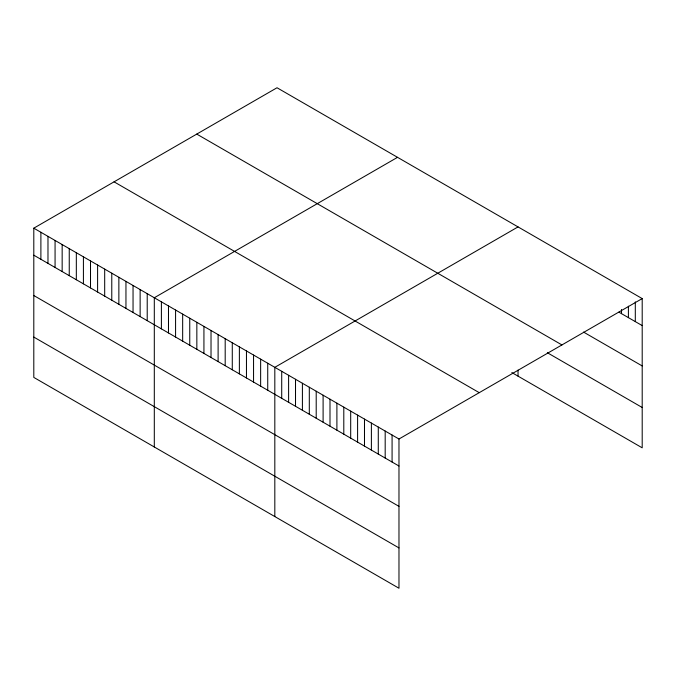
<?xml version="1.0" encoding="UTF-8"?>
<svg xmlns="http://www.w3.org/2000/svg" width="676" height="676" viewBox="0 0 676 676"><rect width="100%" height="100%" fill="white"/><g stroke="black" fill="none" stroke-linecap="round" stroke-linejoin="round"><path stroke-width="1.01" d="M33.8 228.175L398.975 439.011L398.975 588.247L33.8 377.411L33.8 228.175L277.025 87.753L642.2 298.589L642.2 447.825L511.833 372.56M397.53 157.331L154.305 297.753L154.305 446.988M518.036 226.908L274.819 367.33L274.819 516.565M398.975 439.011L642.2 298.589M618.92 312.16L642.2 325.595M583.565 332.085L642.2 365.936M196.758 134.093L561.933 344.929M547.357 352.728L642.2 407.493M114.067 181.836L479.242 392.671M33.8 255.19L398.975 466.017M33.8 295.522L398.975 506.358M33.8 337.079L398.975 547.915M635.305 301.876L635.305 321.615M628.401 306.203L628.401 317.635M621.506 309.498L621.506 313.647M518.036 370.093L518.036 376.143M392.08 435.031L392.08 462.038M385.185 431.043L385.185 458.058M378.281 427.063L378.281 454.078M371.386 423.083L371.386 450.089M364.491 419.095L364.491 446.109M357.596 415.115L357.596 442.129M350.692 411.135L350.692 438.141M343.797 407.155L343.797 434.161M336.901 403.166L336.901 430.181M329.998 399.186L329.998 426.193M323.103 395.207L323.103 422.213M316.207 391.218L316.207 418.233M309.304 387.238L309.304 414.253M302.409 383.258L302.409 410.264M295.513 379.27L295.513 406.284M288.61 375.29L288.61 402.305M281.715 371.31L281.715 398.316M267.73 363.232L267.73 390.246M260.64 359.142L260.64 386.148M253.551 355.052L253.551 382.058M246.461 350.954L246.461 377.969M239.372 346.864L239.372 373.87M232.282 342.774L232.282 369.78M225.192 338.676L225.192 365.691M218.111 334.586L218.111 361.592M211.022 330.496L211.022 357.503M203.932 326.398L203.932 353.413M196.843 322.308L196.843 349.315M189.753 318.219L189.753 345.225M182.664 314.12L182.664 341.135M175.574 310.03L175.574 337.037M168.485 305.941L168.485 332.947M161.395 301.842L161.395 328.857M147.216 293.663L147.216 320.669M140.135 289.565L140.135 316.579M133.045 285.475L133.045 312.481M125.956 281.385L125.956 308.391M118.866 277.287L118.866 304.301M111.777 273.197L111.777 300.203M104.687 269.107L104.687 296.113M97.597 265.009L97.597 292.024M90.508 260.919L90.508 287.925M83.418 256.821L83.418 283.835M76.329 252.731L76.329 279.746M69.248 248.641L69.248 275.647M62.158 244.543L62.158 271.558M55.069 240.453L55.069 267.468M47.979 236.363L47.979 263.37M40.89 232.265L40.89 259.28"/></g></svg>
